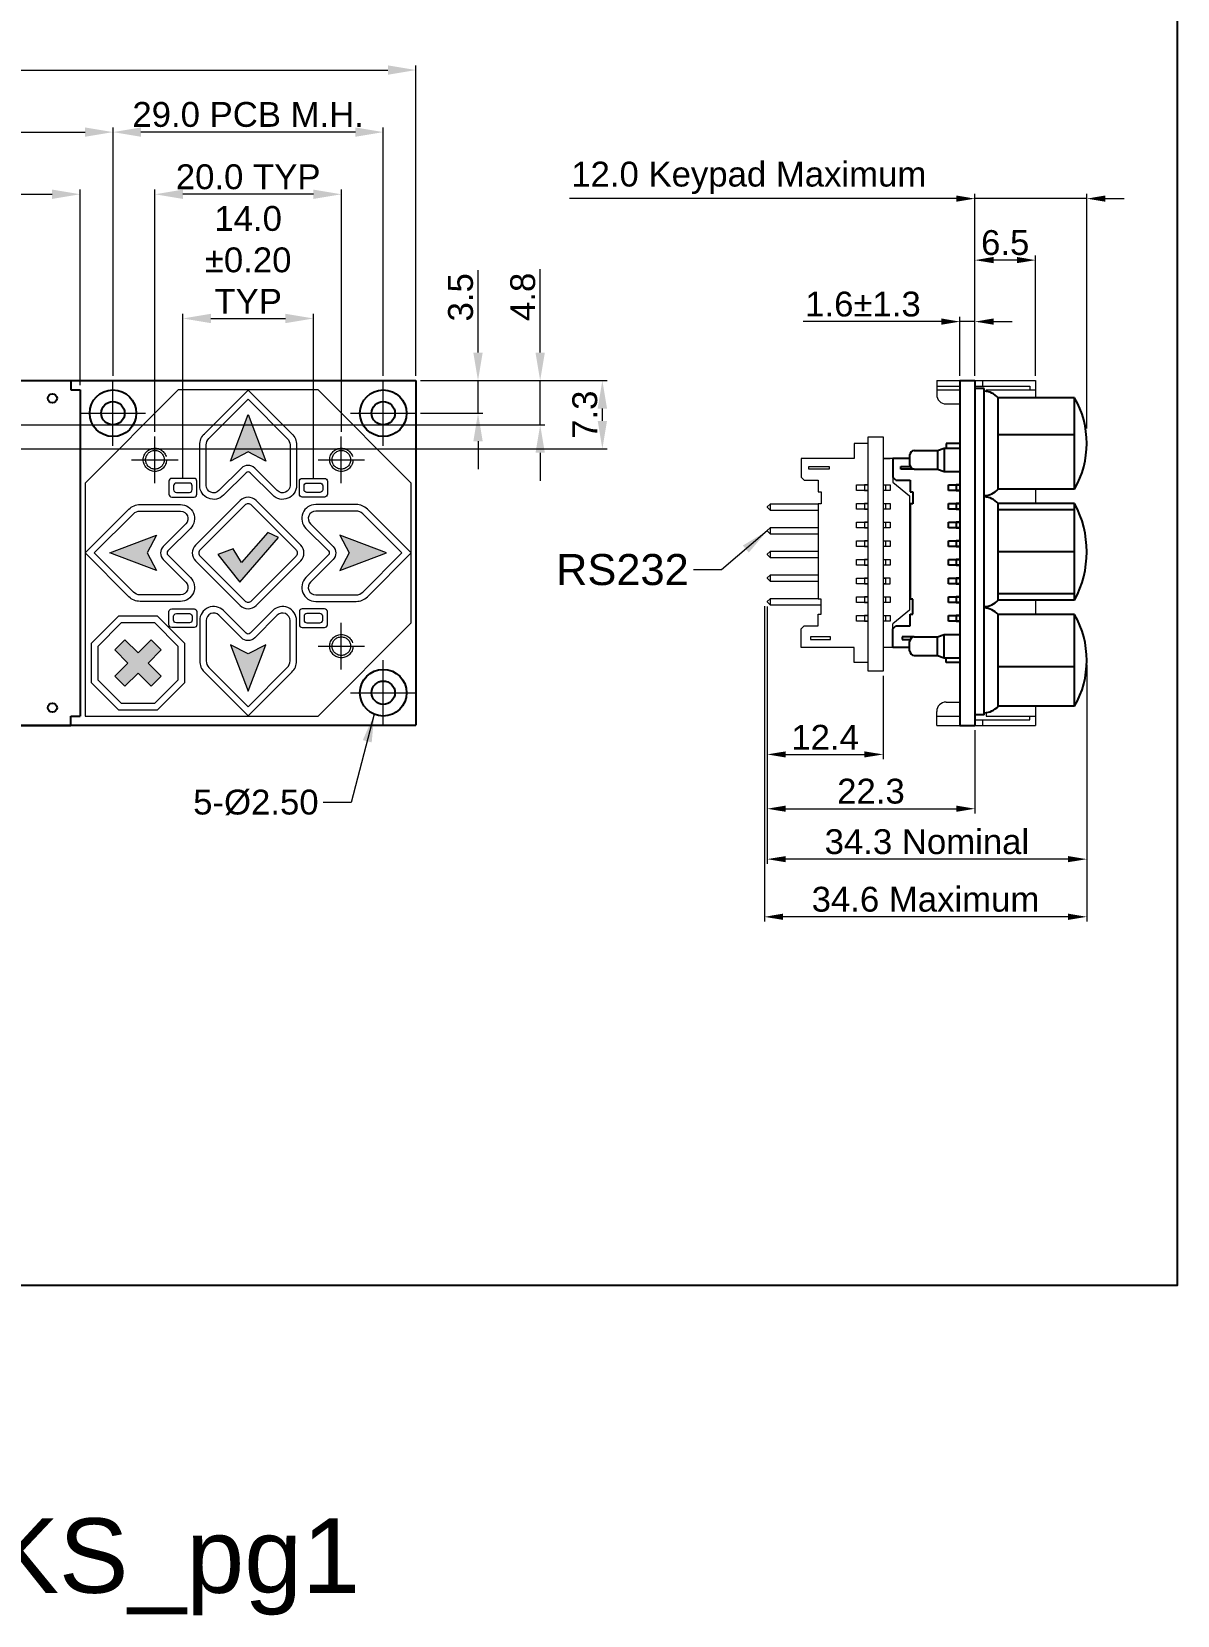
# Model space of a CAD drawing. Extents: x 365 to 1637, y -92 to 444.
# Drawn here: x 853.3 to 976.2, y -90.8 to 79.2 of the extents above; entities that cross this region are included whole.
import ezdxf

# ---------------------------------------------------------------- set-up
doc = ezdxf.new("R2010")
doc.units = 0
doc.linetypes.add('CENTER2', pattern=[28.575, 19.05, -3.175, 3.175, -3.175])
doc.linetypes.add('DASHED', pattern=[0.75, 0.5, -0.25])
doc.layers.get('0').update_dxf_attribs({"linetype": 'CONTINUOUS'})
doc.layers.get('DEFPOINTS').update_dxf_attribs({"color": 252, "linetype": 'CONTINUOUS'})
for name, color, linetype, lineweight in [('-Dim_mm', 5, 'CONTINUOUS', 13), ('-Text', 7, 'CONTINUOUS', 9), ('BEZEL', 7, 'CONTINUOUS', 18), ('CENTER', 1, 'CENTER2', 9), ('FBSCAB', 1, 'CONTINUOUS', 15), ('Thin', 7, 'CONTINUOUS', 0)]:
    doc.layers.add(name, color=color, linetype=linetype, lineweight=lineweight)
for name, color, linetype in [('BZL', 7, 'CONTINUOUS'), ('KEYPAD', 253, 'CONTINUOUS'), ('OBJ', 7, 'CONTINUOUS'), ('PCB', 94, 'CONTINUOUS')]:
    doc.layers.add(name, color=color, linetype=linetype)
doc.layers.add('VIEWPORT', color=8, linetype='CONTINUOUS', plot=False)
doc.styles.get("Standard").update_dxf_attribs({"font": 'arial.ttf'})
doc.styles.add('STYLE1', font='arial.ttf')
doc.dimstyles.new('10x LO_mm', dxfattribs={"dimtxt": 2.6666, "dimasz": 2, "dimexe": 0.5, "dimexo": 0.5, "dimgap": 0.5, "dimtad": 1, "dimlfac": 0.1, "dimzin": 4, "dimdsep": 46, "dimtxsty": 'STYLE1', "dimcen": -2.5, "dimclrd": 256, "dimclre": 256, "dimclrt": 256, "dimadec": 0, "dimazin": 0, "dimtp": 0.5, "dimtm": 0.5, "dimtfac": 1, "dimtmove": 0, "dimatfit": 1, "dimfxl": 0, "dimtolj": 1, "dimtzin": 0, "dimlwd": -1, "dimlwe": -1, "dimarcsym": 0})
doc.dimstyles.new('Cfontz_mm', dxfattribs={"dimtxt": 2, "dimasz": 2, "dimexe": 0.5, "dimexo": 0.5, "dimgap": 0.5, "dimtad": 1, "dimzin": 4, "dimdsep": 46, "dimtxsty": 'STYLE1', "dimcen": 2.5, "dimclrd": 256, "dimclre": 256, "dimclrt": 256, "dimadec": 0, "dimazin": 0, "dimtp": 0.5, "dimtm": 0.5, "dimtfac": 1, "dimtmove": 0, "dimatfit": 1, "dimfxl": 0, "dimtolj": 1, "dimtzin": 0, "dimlwd": -1, "dimlwe": -1, "dimarcsym": 0})
doc.dimstyles.new('LO_mm', dxfattribs={"dimtxt": 2.6666, "dimasz": 3, "dimexe": 0.5, "dimexo": 0.5, "dimgap": 0.5, "dimtad": 1, "dimzin": 4, "dimdsep": 46, "dimtxsty": 'STYLE1', "dimcen": -2.5, "dimclrd": 256, "dimclre": 256, "dimclrt": 256, "dimadec": 0, "dimazin": 0, "dimtp": 0.5, "dimtm": 0.5, "dimtfac": 1, "dimtmove": 0, "dimatfit": 1, "dimfxl": 0, "dimtolj": 1, "dimtzin": 0, "dimlwd": -1, "dimlwe": -1, "dimarcsym": 0})

# ---------------------------------------------------------------- blocks, each defined once
blk = doc.blocks.new('bezel')
at = {"layer": 'BZL'}
for p, q in [((444.83, 180.65), (444.83, 145.65)), ((445.83, 180.65), (444.83, 180.65)), ((445.83, 181.65), (542.78, 181.65)), ((445.83, 181.65), (445.83, 180.65)), ((542.78, 181.65), (542.78, 180.65)), ((542.78, 180.65), (543.78, 180.65)), ((543.78, 180.65), (543.78, 145.65)), ((535.8, 180.15), (452.8, 180.15)), ((535.8, 179.35), (452.8, 179.35)), ((535.8, 146.95), (452.8, 146.95)), ((444.83, 145.65), (445.83, 145.65)), ((445.83, 144.65), (445.83, 145.65)), ((445.83, 144.65), (542.78, 144.65)), ((535.8, 146.15), (452.8, 146.15)), ((542.78, 144.65), (542.78, 145.65)), ((542.78, 145.65), (543.78, 145.65))]:
    blk.add_line(p, q, dxfattribs=at)
for centre in [(447.8, 179.75), (540.8, 179.75), (447.8, 146.55), (540.8, 146.55)]:
    blk.add_circle(centre, 0.5, dxfattribs=at)
for centre, start, end in [((452.8, 179.75), 90, 270), ((535.8, 179.75), 270, 90), ((452.8, 146.55), 90, 270), ((535.8, 146.55), 270, 90)]:
    blk.add_arc(centre, 0.4, start, end, dxfattribs=at)
at = {"layer": 'BZL', "linetype": 'ByBlock'}
blk.add_point((444.83, 179.29), dxfattribs=at)
blk = doc.blocks.new('*D108')
at = {"layer": '-Dim_mm', "transparency": 16777216}
for p, q in [((759.55, 41.23), (759.55, 62.23)), ((762.55, 61.73), (855.5, 61.73)), ((858.5, 41.23), (858.5, 62.23))]:
    blk.add_line(p, q, dxfattribs=at)
for points in [[(762.55, 62.23), (762.55, 61.23), (759.55, 61.73)], [(855.5, 62.23), (855.5, 61.23), (858.5, 61.73)]]:
    blk.add_solid(points, dxfattribs=at)
at = {"layer": 'DEFPOINTS', "color": 0, "transparency": 16777216}
for p in [(858.5, 61.73), (759.55, 40.73), (858.5, 40.73)]:
    blk.add_point(p, dxfattribs=at)
at = {"layer": '-Dim_mm', "transparency": 16777216, "insert": (809.03, 63.59), "char_height": 2.6666, "attachment_point": 5, "style": 'STYLE1'}
blk.add_mtext('\\A1;99.0 Bezel', dxfattribs=at)
blk = doc.blocks.new('*D109')
at = {"layer": '-Dim_mm', "transparency": 16777216}
for p, q in [((756.03, 42.23), (756.03, 68.9)), ((759.03, 68.4), (859.03, 68.4)), ((862.03, 42.23), (862.03, 68.9))]:
    blk.add_line(p, q, dxfattribs=at)
for points in [[(759.03, 68.9), (759.03, 67.9), (756.03, 68.4)], [(859.03, 68.9), (859.03, 67.9), (862.03, 68.4)]]:
    blk.add_solid(points, dxfattribs=at)
at = {"layer": 'DEFPOINTS', "color": 0, "transparency": 16777216}
for p in [(862.03, 68.4), (756.03, 41.73), (862.03, 41.73)]:
    blk.add_point(p, dxfattribs=at)
at = {"layer": '-Dim_mm', "transparency": 16777216, "insert": (809.03, 70.65), "char_height": 2.6666, "attachment_point": 5, "style": 'STYLE1'}
blk.add_mtext('\\A1;106.0 PCB Mounting Holes', dxfattribs=at)
blk = doc.blocks.new('*D110')
at = {"layer": '-Dim_mm', "transparency": 16777216}
for p, q in [((752.53, 42.23), (752.53, 75.56)), ((755.53, 75.06), (891.53, 75.06)), ((894.53, 42.23), (894.53, 75.56))]:
    blk.add_line(p, q, dxfattribs=at)
for points in [[(755.53, 75.56), (755.53, 74.56), (752.53, 75.06)], [(891.53, 75.56), (891.53, 74.56), (894.53, 75.06)]]:
    blk.add_solid(points, dxfattribs=at)
at = {"layer": 'DEFPOINTS', "color": 0, "transparency": 16777216}
for p in [(894.53, 75.06), (752.53, 41.73), (894.53, 41.73)]:
    blk.add_point(p, dxfattribs=at)
at = {"layer": '-Dim_mm', "transparency": 16777216, "insert": (823.53, 77.31), "char_height": 2.6666, "attachment_point": 5, "style": 'STYLE1'}
blk.add_mtext('\\A1;142.0 Overall (PCB)', dxfattribs=at)
blk = doc.blocks.new('*D111')
at = {"layer": '-Dim_mm', "transparency": 16777216}
for p, q in [((862.03, 42.23), (862.03, 68.9)), ((888.03, 68.4), (865.03, 68.4)), ((891.03, 42.23), (891.03, 68.9))]:
    blk.add_line(p, q, dxfattribs=at)
for points in [[(865.03, 68.9), (865.03, 67.9), (862.03, 68.4)], [(888.03, 68.9), (888.03, 67.9), (891.03, 68.4)]]:
    blk.add_solid(points, dxfattribs=at)
at = {"layer": 'DEFPOINTS', "color": 0, "transparency": 16777216}
for p in [(862.03, 68.4), (862.03, 41.73), (891.03, 41.73)]:
    blk.add_point(p, dxfattribs=at)
at = {"layer": '-Dim_mm', "transparency": 16777216, "insert": (876.53, 70.28), "char_height": 2.6666, "attachment_point": 5, "style": 'STYLE1'}
blk.add_mtext('\\A1;29.0 PCB M.H.', dxfattribs=at)
blk = doc.blocks.new('*D112')
at = {"layer": '-Dim_mm', "transparency": 16777216}
for p, q in [((866.53, 36.23), (866.53, 62.23)), ((883.53, 61.73), (869.53, 61.73)), ((886.53, 36.23), (886.53, 62.23))]:
    blk.add_line(p, q, dxfattribs=at)
for points in [[(869.53, 62.23), (869.53, 61.23), (866.53, 61.73)], [(883.53, 62.23), (883.53, 61.23), (886.53, 61.73)]]:
    blk.add_solid(points, dxfattribs=at)
at = {"layer": 'DEFPOINTS', "color": 0, "transparency": 16777216}
for p in [(866.53, 61.73), (866.53, 35.73), (886.53, 35.73)]:
    blk.add_point(p, dxfattribs=at)
at = {"layer": '-Dim_mm', "transparency": 16777216, "insert": (876.53, 63.59), "char_height": 2.6666, "attachment_point": 5, "style": 'STYLE1'}
blk.add_mtext('\\A1;20.0 TYP ', dxfattribs=at)
blk = doc.blocks.new('*D113')
at = {"layer": '-Dim_mm', "transparency": 16777216}
for p, q in [((901.19, 44.73), (901.19, 53.6)), ((895.03, 41.73), (901.69, 41.73)), ((901.19, 38.23), (901.19, 41.73)), ((895.03, 38.23), (901.69, 38.23)), ((901.19, 35.23), (901.19, 32.23))]:
    blk.add_line(p, q, dxfattribs=at)
for points in [[(900.69, 44.73), (901.69, 44.73), (901.19, 41.73)], [(900.69, 35.23), (901.69, 35.23), (901.19, 38.23)]]:
    blk.add_solid(points, dxfattribs=at)
at = {"layer": 'DEFPOINTS', "color": 0, "transparency": 16777216}
for p in [(894.53, 41.73), (901.19, 41.73), (894.53, 38.23)]:
    blk.add_point(p, dxfattribs=at)
at = {"layer": '-Dim_mm', "transparency": 16777216, "insert": (899.33, 50.67), "char_height": 2.667, "attachment_point": 5, "rotation": 90, "style": 'STYLE1'}
blk.add_mtext('\\A1;3.5', dxfattribs=at)
blk = doc.blocks.new('*D114')
at = {"layer": '-Dim_mm', "transparency": 16777216}
for p, q in [((907.86, 44.73), (907.86, 53.7)), ((895.03, 41.73), (908.36, 41.73)), ((907.86, 36.98), (907.86, 41.73)), ((850, 36.98), (908.36, 36.98)), ((907.86, 33.98), (907.86, 30.98))]:
    blk.add_line(p, q, dxfattribs=at)
for points in [[(907.36, 44.73), (908.36, 44.73), (907.86, 41.73)], [(907.36, 33.98), (908.36, 33.98), (907.86, 36.98)]]:
    blk.add_solid(points, dxfattribs=at)
at = {"layer": 'DEFPOINTS', "color": 0, "transparency": 16777216}
for p in [(894.53, 41.73), (907.86, 41.73), (849.5, 36.98)]:
    blk.add_point(p, dxfattribs=at)
at = {"layer": '-Dim_mm', "transparency": 16777216, "insert": (906, 50.72), "char_height": 2.667, "attachment_point": 5, "rotation": 90, "style": 'STYLE1'}
blk.add_mtext('\\A1;4.8', dxfattribs=at)
blk = doc.blocks.new('*D115')
at = {"layer": '-Dim_mm', "transparency": 16777216}
for p, q in [((895.03, 41.73), (915.03, 41.73)), ((914.53, 37.41), (914.53, 38.73)), ((848.5, 34.41), (915.03, 34.41))]:
    blk.add_line(p, q, dxfattribs=at)
for points in [[(914.03, 38.73), (915.03, 38.73), (914.53, 41.73)], [(914.03, 37.41), (915.03, 37.41), (914.53, 34.41)]]:
    blk.add_solid(points, dxfattribs=at)
at = {"layer": 'DEFPOINTS', "color": 0, "transparency": 16777216}
for p in [(894.53, 41.73), (914.53, 41.73), (848, 34.41)]:
    blk.add_point(p, dxfattribs=at)
at = {"layer": '-Dim_mm', "transparency": 16777216, "insert": (912.66, 38.07), "char_height": 2.667, "attachment_point": 5, "rotation": 90, "style": 'STYLE1'}
blk.add_mtext('\\A1;7.3', dxfattribs=at)
blk = doc.blocks.new('*D99')
at = {"layer": '-Dim_mm', "transparency": 16777216}
for p, q in [((869.53, 31.23), (869.53, 48.9)), ((872.53, 48.4), (880.53, 48.4)), ((883.53, 31.23), (883.53, 48.9))]:
    blk.add_line(p, q, dxfattribs=at)
for points in [[(872.53, 48.9), (872.53, 47.9), (869.53, 48.4)], [(880.53, 48.9), (880.53, 47.9), (883.53, 48.4)]]:
    blk.add_solid(points, dxfattribs=at)
at = {"layer": 'DEFPOINTS', "color": 0, "transparency": 16777216}
for p in [(883.53, 48.4), (869.53, 30.73), (883.53, 30.73)]:
    blk.add_point(p, dxfattribs=at)
at = {"layer": '-Dim_mm', "transparency": 16777216, "insert": (876.53, 54.69), "char_height": 2.667, "attachment_point": 5, "style": 'STYLE1'}
blk.add_mtext('\\A1;14.0\\P%%P0.20\\PTYP', dxfattribs=at)
blk = doc.blocks.new('KEYPADSIDEVIEW-KT')
at = {"layer": 'BEZEL'}
for p, q in [((-2.5, 37), (-2.5, 35.5)), ((-2.5, 37), (8.1, 37)), ((-2.5, 36.4), (0, 36.4)), ((-2.5, 36), (0, 36)), ((1.6, 36.4), (7.5, 36.4)), ((2.4, 37), (2.4, 36.4)), ((2.8, 36), (8.1, 36)), ((2.8, 36), (2.8, 35.85)), ((7.5, 36.4), (7.5, 36)), ((8.1, 37), (8.1, 35.17)), ((-1.5, 34.5), (0, 34.5)), ((8.1, 25.36), (8.1, 23.82)), ((8.1, 13.45), (8.1, 11.91)), ((-1.5, 2.5), (0, 2.5)), ((8.1, 2.05), (8.1, 0)), ((-2.5, 0), (-2.5, 1.5)), ((-2.5, 1), (0, 1)), ((-2.5, 0), (8.1, 0)), ((1.6, 0.6), (7.5, 0.6)), ((2.4, 0.6), (2.4, 0)), ((2.8, 1.36), (2.8, 1)), ((2.8, 1), (8.1, 1)), ((7.5, 0.6), (7.5, 1))]:
    blk.add_line(p, q, dxfattribs=at)
for centre, start, end in [((-1.5, 35.5), 180, 270), ((-1.5, 1.5), 90, 180)]:
    blk.add_arc(centre, 1, start, end, dxfattribs=at)
at = {"layer": 'BZL'}
for p, q in [((0, 37), (1.6, 37)), ((2.8, 24.68), (2.8, 24.51)), ((2.8, 12.76), (2.8, 12.59))]:
    blk.add_line(p, q, dxfattribs=at)
at = {"layer": 'KEYPAD', "linetype": 'Continuous'}
for p, q in [((2.6, 36.14), (1.6, 36.14)), ((2.6, 1.14), (2.6, 36.14)), ((4.1, 25.36), (4.1, 35.17)), ((4.1, 13.45), (4.1, 23.82)), ((4.1, 2.05), (4.1, 11.91)), ((2.6, 1.14), (1.6, 1.14))]:
    blk.add_line(p, q, dxfattribs=at)
at = {"layer": 'KEYPAD'}
for p, q in [((12.3, 35.17), (4.1, 35.17)), ((4.1, 25.36), (4.1, 35.17)), ((12.3, 25.36), (12.3, 35.17)), ((12.3, 31.2), (4.1, 31.2)), ((-5.4, 29), (-5.4, 28)), ((-4.9, 29.5), (-2.4, 29.5)), ((-2.4, 29.5), (-1.7, 29.75)), ((-2.4, 29.5), (-2.4, 27.5)), ((-1.7, 29.75), (-1.7, 27.25)), ((-1.7, 29.75), (0, 29.75)), ((-4.9, 27.5), (-2.4, 27.5)), ((-2.4, 27.5), (-1.7, 27.25)), ((-1.7, 27.25), (0, 27.25)), ((12.3, 25.36), (4.1, 25.36)), ((12.3, 23.82), (4.1, 23.82)), ((4.1, 13.45), (4.1, 23.82)), ((12.3, 13.45), (12.3, 23.82)), ((12.3, 23.13), (4.1, 23.13)), ((12.3, 18.63), (4.1, 18.63)), ((12.3, 14.13), (4.1, 14.13)), ((12.3, 13.45), (4.1, 13.45)), ((4.1, 2.05), (4.1, 11.91)), ((12.3, 11.91), (4.1, 11.91)), ((12.3, 2.05), (12.3, 11.91)), ((-5.4, 8), (-5.4, 9)), ((-4.9, 9.5), (-2.4, 9.5)), ((-2.4, 9.5), (-1.7, 9.75)), ((-2.4, 7.5), (-2.4, 9.5)), ((-1.7, 9.75), (0, 9.75)), ((-1.7, 7.25), (-1.7, 9.75)), ((-4.9, 7.5), (-2.4, 7.5)), ((-2.4, 7.5), (-1.7, 7.25)), ((-1.7, 7.25), (0, 7.25)), ((12.3, 6.29), (4.1, 6.29)), ((12.3, 2.05), (4.1, 2.05))]:
    blk.add_line(p, q, dxfattribs=at)
at = {"layer": 'KEYPAD', "color": 7}
for p, q in [((0, 30.25), (-1.5, 30.25)), ((-1.5, 30.25), (-1.5, 29.75)), ((-5.4, 28.65), (-7.2, 28.65)), ((-7.2, 28.65), (-7.2, 26.63)), ((-7.2, 28.65), (-7.2, 27.8)), ((-5.4, 28.65), (-7.2, 28.65)), ((-7.2, 28.65), (-7.2, 26.63)), ((-7.2, 28.65), (-7.2, 27.8)), ((-6.35, 27.8), (-5.36, 27.8)), ((-6.35, 27.5), (-6.35, 27.8)), ((-6.35, 27.8), (-5.36, 27.8)), ((-6.35, 27.5), (-6.35, 27.8)), ((-4.9, 27.5), (-6.35, 27.5)), ((-4.9, 27.5), (-6.35, 27.5)), ((-6.87, 26.3), (-7.2, 26.63)), ((-6.87, 26.3), (-7.2, 26.63)), ((-6.87, 26.3), (-5.35, 26.3)), ((-6.87, 26.3), (-5.35, 26.3)), ((-5.35, 26.3), (-5.35, 25.05)), ((-5.35, 26.3), (-5.35, 25.05)), ((-1.25, 25.2), (-1.25, 25.8)), ((-1.25, 25.8), (0, 25.8)), ((0, 25.8), (-0.4, 25.8)), ((-0.4, 25.8), (-0.4, 25.2)), ((-5.35, 25.05), (-5.05, 25.05)), ((-5.35, 25.05), (-5.05, 25.05)), ((-5.05, 25.05), (-5.05, 23.77)), ((-5.05, 25.05), (-5.05, 23.77)), ((0, 25.2), (-1.25, 25.2)), ((-1.25, 23.2), (-1.25, 23.8)), ((-1.25, 23.8), (0, 23.8)), ((-0.4, 25.2), (0, 25.2)), ((0, 23.8), (-0.4, 23.8)), ((-0.4, 23.8), (-0.4, 23.2)), ((-5.35, 23.77), (-5.35, 13.53)), ((-5.05, 23.77), (-5.35, 23.77)), ((-5.35, 23.77), (-5.35, 13.53)), ((-5.05, 23.77), (-5.35, 23.77)), ((0, 23.2), (-1.25, 23.2)), ((-0.4, 23.2), (0, 23.2)), ((-1.25, 21.2), (-1.25, 21.8)), ((-1.25, 21.8), (0, 21.8)), ((0, 21.2), (-1.25, 21.2)), ((0, 21.8), (-0.4, 21.8)), ((-0.4, 21.8), (-0.4, 21.2)), ((-0.4, 21.2), (0, 21.2)), ((-1.25, 19.2), (-1.25, 19.8)), ((-1.25, 19.8), (0, 19.8)), ((0, 19.2), (-1.25, 19.2)), ((0, 19.8), (-0.4, 19.8)), ((-0.4, 19.8), (-0.4, 19.2)), ((-0.4, 19.2), (0, 19.2)), ((-1.25, 17.2), (-1.25, 17.8)), ((-1.25, 17.8), (0, 17.8)), ((0, 17.2), (-1.25, 17.2)), ((0, 17.8), (-0.4, 17.8)), ((-0.4, 17.8), (-0.4, 17.2)), ((-0.4, 17.2), (0, 17.2)), ((-1.25, 15.2), (-1.25, 15.8)), ((-1.25, 15.8), (0, 15.8)), ((0, 15.8), (-0.4, 15.8)), ((-0.4, 15.8), (-0.4, 15.2)), ((0, 15.2), (-1.25, 15.2)), ((-1.25, 13.2), (-1.25, 13.8)), ((-1.25, 13.8), (0, 13.8)), ((-0.4, 15.2), (0, 15.2)), ((0, 13.8), (-0.4, 13.8)), ((-0.4, 13.8), (-0.4, 13.2)), ((-5.05, 13.53), (-5.35, 13.53)), ((-5.05, 13.53), (-5.35, 13.53)), ((-5.35, 10.7), (-5.35, 11.95)), ((-5.35, 11.95), (-5.05, 11.95)), ((-5.35, 10.7), (-5.35, 11.95)), ((-5.35, 11.95), (-5.05, 11.95)), ((-5.05, 13.23), (-5.05, 13.53)), ((-5.05, 13.23), (-5.05, 13.53)), ((-5.05, 11.95), (-5.05, 13.23)), ((-5.05, 11.95), (-5.05, 13.23)), ((0, 13.2), (-1.25, 13.2)), ((-0.4, 13.2), (0, 13.2)), ((-7.2, 10.37), (-6.87, 10.7)), ((-7.2, 10.37), (-6.87, 10.7)), ((-7.2, 8.35), (-7.2, 10.37)), ((-7.2, 8.35), (-7.2, 10.37)), ((-6.87, 10.7), (-5.35, 10.7)), ((-6.87, 10.7), (-5.35, 10.7)), ((-1.25, 11.2), (-1.25, 11.8)), ((-1.25, 11.8), (0, 11.8)), ((0, 11.2), (-1.25, 11.2)), ((0, 11.8), (-0.4, 11.8)), ((-0.4, 11.8), (-0.4, 11.2)), ((-0.4, 11.2), (0, 11.2)), ((-7.2, 8.35), (-7.2, 9.2)), ((-7.2, 8.35), (-7.2, 9.2)), ((-4.9, 9.5), (-6.2, 9.5)), ((-6.2, 9.5), (-6.2, 9.2)), ((-4.9, 9.5), (-6.2, 9.5)), ((-6.2, 9.5), (-6.2, 9.2)), ((-6.2, 9.2), (-5.32, 9.2)), ((-6.2, 9.2), (-5.32, 9.2)), ((-5.4, 8.35), (-7.2, 8.35)), ((-5.4, 8.35), (-7.2, 8.35)), ((-1.5, 6.75), (-1.5, 7.25)), ((0, 6.75), (-1.5, 6.75))]:
    blk.add_line(p, q, dxfattribs=at)
at = {"layer": 'KEYPAD'}
for centre, radius, start, end in [((2.55, 33.8), 2.06, 41.3394, 88.6268), ((3.71, 30.27), 9.89, 330.2932, 29.7068), ((-4.9, 29), 0.5, 90, 180), ((-4.9, 28), 0.5, 180, 270), ((2.55, 26.73), 2.06, 271.3732, 318.6606), ((2.55, 22.46), 2.06, 41.3394, 88.6268), ((2.59, 18.63), 11.01, 331.8715, 28.1285), ((2.55, 14.81), 2.06, 271.3732, 318.6606), ((2.55, 10.54), 2.06, 41.3394, 88.6268), ((3.6, 6.98), 10, 330.4521, 29.5479), ((-4.9, 9), 0.5, 90, 180), ((-4.9, 8), 0.5, 180, 270), ((2.55, 3.41), 2.06, 271.3732, 318.6606)]:
    blk.add_arc(centre, radius, start, end, dxfattribs=at)
at = {"layer": 'PCB'}
for p, q in [((0, 37), (0, 0)), ((1.6, 37), (1.6, 0)), ((0, 0), (1.6, 0))]:
    blk.add_line(p, q, dxfattribs=at)
blk = doc.blocks.new('RS232-KS')
at = {"layer": 'FBSCAB', "color": 94, "linetype": 'Continuous', "lineweight": 0}
for p, q in [((-23.45, -12.81), (-23.45, 12.34)), ((-23.45, 12.34), (-21.85, 12.34)), ((-21.85, 12.34), (-21.85, -12.81)), ((-21.85, -12.81), (-23.45, -12.81))]:
    blk.add_line(p, q, dxfattribs=at)
at = {"layer": 'FBSCAB', "color": 7, "linetype": 'Continuous', "lineweight": 0}
for p, q in [((-24.95, 11.61), (-24.95, 10.01)), ((-23.45, 11.61), (-24.95, 11.61)), ((-30.65, 10.01), (-30.65, 9.16)), ((-30.65, 10.01), (-30.65, 7.99)), ((-24.95, 10.01), (-30.65, 10.01)), ((-29.8, 8.86), (-29.8, 9.16)), ((-29.8, 9.16), (-27.65, 9.16)), ((-27.65, 8.86), (-29.8, 8.86)), ((-27.65, 9.16), (-27.65, 8.86)), ((-20.8, 10.01), (-21.85, 10.01)), ((-21.85, 10.01), (-21.6, 10.01)), ((-21.6, 10.01), (-21.1, 10.01)), ((-20.8, 10.01), (-20.8, 7.47)), ((-30.32, 7.66), (-30.65, 7.99)), ((-30.32, 7.66), (-28.8, 7.66)), ((-28.8, 7.66), (-28.8, 6.41)), ((-24.7, 7.16), (-23.45, 7.16)), ((-24.7, 6.56), (-24.7, 7.16)), ((-23.85, 7.16), (-23.85, 6.56)), ((-23.45, 7.16), (-23.85, 7.16)), ((-21.85, 7.16), (-21.6, 7.16)), ((-21.85, 7.16), (-21.1, 7.16)), ((-21.6, 7.16), (-21.6, 6.56)), ((-21.1, 7.16), (-21.1, 6.56)), ((-20.8, 7.47), (-19, 6.01)), ((-28.8, 6.41), (-28.5, 6.41)), ((-28.5, 5.13), (-28.8, 5.13)), ((-28.8, 5.13), (-28.8, -5.11)), ((-28.5, 6.41), (-28.5, 5.13)), ((-23.45, 6.56), (-24.7, 6.56)), ((-24.7, 5.16), (-23.45, 5.16)), ((-24.7, 4.56), (-24.7, 5.16)), ((-23.85, 6.56), (-23.45, 6.56)), ((-23.85, 5.16), (-23.85, 4.56)), ((-23.45, 5.16), (-23.85, 5.16)), ((-21.6, 6.56), (-21.85, 6.56)), ((-21.1, 6.56), (-21.85, 6.56)), ((-21.85, 5.16), (-21.6, 5.16)), ((-21.85, 5.16), (-21.1, 5.16)), ((-21.6, 5.16), (-21.6, 4.56)), ((-21.1, 5.16), (-21.1, 4.56)), ((-19, 6.01), (-19, -6.29)), ((-23.45, 4.56), (-24.7, 4.56)), ((-23.85, 4.56), (-23.45, 4.56)), ((-21.6, 4.56), (-21.85, 4.56)), ((-21.1, 4.56), (-21.85, 4.56)), ((-24.7, 3.16), (-23.45, 3.16)), ((-24.7, 2.56), (-24.7, 3.16)), ((-23.45, 2.56), (-24.7, 2.56)), ((-23.85, 3.16), (-23.85, 2.56)), ((-23.45, 3.16), (-23.85, 3.16)), ((-23.85, 2.56), (-23.45, 2.56)), ((-21.85, 3.16), (-21.1, 3.16)), ((-21.85, 3.16), (-21.6, 3.16)), ((-21.1, 2.56), (-21.85, 2.56)), ((-21.6, 2.56), (-21.85, 2.56)), ((-21.6, 3.16), (-21.6, 2.56)), ((-21.1, 3.16), (-21.1, 2.56)), ((-24.7, 1.16), (-23.45, 1.16)), ((-24.7, 0.56), (-24.7, 1.16)), ((-23.45, 0.56), (-24.7, 0.56)), ((-23.85, 1.16), (-23.85, 0.56)), ((-23.45, 1.16), (-23.85, 1.16)), ((-23.85, 0.56), (-23.45, 0.56)), ((-21.85, 1.16), (-21.1, 1.16)), ((-21.85, 1.16), (-21.6, 1.16)), ((-21.1, 0.56), (-21.85, 0.56)), ((-21.6, 0.56), (-21.85, 0.56)), ((-21.6, 1.16), (-21.6, 0.56)), ((-21.1, 1.16), (-21.1, 0.56)), ((-24.7, -0.84), (-23.45, -0.84)), ((-24.7, -1.44), (-24.7, -0.84)), ((-23.45, -1.44), (-24.7, -1.44)), ((-23.85, -0.84), (-23.85, -1.44)), ((-23.45, -0.84), (-23.85, -0.84)), ((-23.85, -1.44), (-23.45, -1.44)), ((-21.85, -0.84), (-21.1, -0.84)), ((-21.85, -0.84), (-21.6, -0.84)), ((-21.1, -1.44), (-21.85, -1.44)), ((-21.6, -1.44), (-21.85, -1.44)), ((-21.6, -0.84), (-21.6, -1.44)), ((-21.1, -0.84), (-21.1, -1.44)), ((-24.7, -2.84), (-23.45, -2.84)), ((-24.7, -3.44), (-24.7, -2.84)), ((-23.85, -2.84), (-23.85, -3.44)), ((-23.45, -2.84), (-23.85, -2.84)), ((-21.1, -2.84), (-21.85, -2.84)), ((-21.85, -2.84), (-21.6, -2.84)), ((-21.6, -2.84), (-21.6, -3.44)), ((-21.1, -3.44), (-21.1, -2.84)), ((-23.45, -3.44), (-24.7, -3.44)), ((-24.7, -4.84), (-23.45, -4.84)), ((-24.7, -5.44), (-24.7, -4.84)), ((-23.85, -3.44), (-23.45, -3.44)), ((-23.85, -4.84), (-23.85, -5.44)), ((-23.45, -4.84), (-23.85, -4.84)), ((-21.85, -3.44), (-21.1, -3.44)), ((-21.6, -3.44), (-21.85, -3.44)), ((-21.85, -4.84), (-21.1, -4.84)), ((-21.85, -4.84), (-21.6, -4.84)), ((-21.6, -4.84), (-21.6, -5.44)), ((-21.1, -4.84), (-21.1, -5.44)), ((-28.5, -5.11), (-28.8, -5.11)), ((-28.8, -6.69), (-28.5, -6.69)), ((-28.8, -7.94), (-28.8, -6.69)), ((-28.5, -5.41), (-28.5, -5.11)), ((-28.5, -6.69), (-28.5, -5.41)), ((-23.45, -5.44), (-24.7, -5.44)), ((-23.85, -5.44), (-23.45, -5.44)), ((-21.1, -5.44), (-21.85, -5.44)), ((-21.6, -5.44), (-21.85, -5.44)), ((-19, -6.29), (-20.8, -7.75)), ((-30.65, -8.27), (-30.32, -7.94)), ((-30.65, -10.29), (-30.65, -8.27)), ((-30.32, -7.94), (-28.8, -7.94)), ((-24.7, -6.84), (-23.45, -6.84)), ((-24.7, -7.44), (-24.7, -6.84)), ((-23.45, -7.44), (-24.7, -7.44)), ((-23.85, -6.84), (-23.85, -7.44)), ((-23.45, -6.84), (-23.85, -6.84)), ((-23.85, -7.44), (-23.45, -7.44)), ((-21.85, -6.84), (-21.1, -6.84)), ((-21.85, -6.84), (-21.6, -6.84)), ((-21.1, -7.44), (-21.85, -7.44)), ((-21.6, -7.44), (-21.85, -7.44)), ((-21.6, -6.84), (-21.6, -7.44)), ((-21.1, -6.84), (-21.1, -7.44)), ((-20.8, -10.29), (-20.8, -7.75)), ((-30.65, -10.29), (-30.65, -9.44)), ((-29.65, -9.14), (-29.65, -9.44)), ((-27.5, -9.14), (-29.65, -9.14)), ((-29.65, -9.44), (-27.5, -9.44)), ((-27.5, -9.44), (-27.5, -9.14)), ((-24.95, -10.29), (-30.65, -10.29)), ((-24.95, -11.89), (-24.95, -10.29)), ((-23.45, -11.89), (-24.95, -11.89)), ((-20.8, -10.29), (-21.85, -10.29))]:
    blk.add_line(p, q, dxfattribs=at)
at = {"layer": 'FBSCAB', "lineweight": 0}
for p, q in [((-33.98, 5.11), (-34.29, 4.8)), ((-28.8, 5.11), (-33.98, 5.11)), ((-33.98, 5.11), (-33.98, 4.46)), ((-34.29, 4.8), (-34.29, 4.77)), ((-34.29, 4.77), (-33.98, 4.46)), ((-33.98, 4.46), (-28.8, 4.46)), ((-33.98, 2.57), (-34.29, 2.26)), ((-34.29, 2.26), (-34.29, 2.23)), ((-34.29, 2.23), (-33.98, 1.92)), ((-28.8, 2.57), (-33.98, 2.57)), ((-33.98, 2.57), (-33.98, 1.92)), ((-33.98, 1.92), (-28.8, 1.92)), ((-33.98, 0.03), (-34.29, -0.28)), ((-28.8, 0.03), (-33.98, 0.03)), ((-33.98, 0.03), (-33.98, -0.62)), ((-34.29, -0.28), (-34.29, -0.31)), ((-34.29, -0.31), (-33.98, -0.62)), ((-33.98, -0.62), (-28.8, -0.62)), ((-34.29, -2.82), (-33.98, -2.51)), ((-34.29, -2.82), (-34.29, -2.85)), ((-34.29, -2.85), (-33.98, -3.16)), ((-28.8, -2.51), (-33.98, -2.51)), ((-33.98, -2.51), (-33.98, -3.16)), ((-33.98, -3.16), (-28.8, -3.16)), ((-33.98, -5.05), (-34.29, -5.36)), ((-28.8, -5.05), (-33.98, -5.05)), ((-33.98, -5.05), (-33.98, -5.7)), ((-34.29, -5.36), (-34.29, -5.39)), ((-34.29, -5.39), (-33.98, -5.7)), ((-33.98, -5.7), (-28.5, -5.7))]:
    blk.add_line(p, q, dxfattribs=at)
at = {"layer": 'PCB'}
blk.add_line((-13.6, -18.64), (-12, -18.64), dxfattribs=at)
blk.add_blockref('KEYPADSIDEVIEW-KT', (-13.6, -18.64))
blk = doc.blocks.new('*D132')
at = {"layer": '-Dim_mm', "transparency": 16777216}
for p, q in [((932.21, 17.48), (932.21, -4.72)), ((954.5, 4.23), (954.5, -4.72)), ((934.21, -4.22), (952.5, -4.22))]:
    blk.add_line(p, q, dxfattribs=at)
for points in [[(934.21, -3.88), (934.21, -4.55), (932.21, -4.22)], [(952.5, -3.88), (952.5, -4.55), (954.5, -4.22)]]:
    blk.add_solid(points, dxfattribs=at)
at = {"layer": 'DEFPOINTS', "color": 0, "transparency": 16777216}
for p in [(932.21, 17.98), (954.5, 4.73), (954.5, -4.22)]:
    blk.add_point(p, dxfattribs=at)
at = {"layer": '-Dim_mm', "transparency": 16777216, "insert": (943.35, -2.35), "char_height": 2.667, "attachment_point": 5, "style": 'STYLE1'}
blk.add_mtext('\\A1;22.3', dxfattribs=at)
blk = doc.blocks.new('*D133')
at = {"layer": '-Dim_mm', "transparency": 16777216}
for p, q in [((950.9, 48.06), (936.07, 48.06)), ((952.9, 42.23), (952.9, 48.56)), ((954.5, 48.06), (952.9, 48.06)), ((954.5, 42.23), (954.5, 48.56)), ((956.5, 48.06), (958.5, 48.06))]:
    blk.add_line(p, q, dxfattribs=at)
for points in [[(950.9, 48.4), (950.9, 47.73), (952.9, 48.06)], [(956.5, 48.4), (956.5, 47.73), (954.5, 48.06)]]:
    blk.add_solid(points, dxfattribs=at)
at = {"layer": 'DEFPOINTS', "color": 0, "transparency": 16777216}
for p in [(952.9, 48.06), (952.9, 41.73), (954.5, 41.73)]:
    blk.add_point(p, dxfattribs=at)
at = {"layer": '-Dim_mm', "transparency": 16777216, "insert": (942.49, 49.93), "char_height": 2.6666, "attachment_point": 5, "style": 'STYLE1'}
blk.add_mtext('\\A1;1.6%%P1.3', dxfattribs=at)
blk = doc.blocks.new('*D134')
at = {"layer": '-Dim_mm', "transparency": 16777216}
for p, q in [((954.5, 42.23), (954.5, 55.16)), ((959, 54.66), (956.5, 54.66)), ((961, 42.23), (961, 55.16))]:
    blk.add_line(p, q, dxfattribs=at)
for points in [[(956.5, 55), (956.5, 54.33), (954.5, 54.66)], [(959, 55), (959, 54.33), (961, 54.66)]]:
    blk.add_solid(points, dxfattribs=at)
at = {"layer": 'DEFPOINTS', "color": 0, "transparency": 16777216}
for p in [(954.5, 54.66), (954.5, 41.73), (961, 41.73)]:
    blk.add_point(p, dxfattribs=at)
at = {"layer": '-Dim_mm', "transparency": 16777216, "insert": (957.75, 56.53), "char_height": 2.667, "attachment_point": 5, "style": 'STYLE1'}
blk.add_mtext('\\A1;6.5', dxfattribs=at)
blk = doc.blocks.new('*D135')
at = {"layer": '-Dim_mm', "transparency": 16777216}
for p, q in [((952.5, 61.26), (911.01, 61.26)), ((954.5, 42.23), (954.5, 61.76)), ((966.5, 61.26), (954.5, 61.26)), ((966.5, 36.58), (966.5, 61.76)), ((968.5, 61.26), (970.5, 61.26))]:
    blk.add_line(p, q, dxfattribs=at)
for points in [[(952.5, 61.6), (952.5, 60.93), (954.5, 61.26)], [(968.5, 61.6), (968.5, 60.93), (966.5, 61.26)]]:
    blk.add_solid(points, dxfattribs=at)
at = {"layer": 'DEFPOINTS', "color": 0, "transparency": 16777216}
for p in [(966.5, 61.26), (954.5, 41.73), (966.5, 36.08)]:
    blk.add_point(p, dxfattribs=at)
at = {"layer": '-Dim_mm', "transparency": 16777216, "insert": (930.24, 63.49), "char_height": 2.6666, "attachment_point": 5, "style": 'STYLE1'}
blk.add_mtext('\\A1;12.0 Keypad Maximum', dxfattribs=at)
blk = doc.blocks.new('*D136')
at = {"layer": '-Dim_mm', "transparency": 16777216}
for p, q in [((931.91, 17.51), (931.91, -16.32)), ((966.5, 11.21), (966.5, -16.32)), ((964.5, -15.82), (933.91, -15.82))]:
    blk.add_line(p, q, dxfattribs=at)
for points in [[(933.91, -15.48), (933.91, -16.15), (931.91, -15.82)], [(964.5, -15.48), (964.5, -16.15), (966.5, -15.82)]]:
    blk.add_solid(points, dxfattribs=at)
at = {"layer": 'DEFPOINTS', "color": 0, "transparency": 16777216}
for p in [(931.91, 18.01), (966.5, 11.71), (931.91, -15.82)]:
    blk.add_point(p, dxfattribs=at)
at = {"layer": '-Dim_mm', "transparency": 16777216, "insert": (949.2, -13.95), "char_height": 2.6666, "attachment_point": 5, "style": 'STYLE1'}
blk.add_mtext('\\A1;34.6 Maximum', dxfattribs=at)
blk = doc.blocks.new('*D139')
at = {"layer": '-Dim_mm', "transparency": 16777216}
for p, q in [((932.21, 17.48), (932.21, 1.11)), ((944.65, 10.06), (944.65, 1.11)), ((934.21, 1.61), (942.65, 1.61))]:
    blk.add_line(p, q, dxfattribs=at)
for points in [[(934.21, 1.94), (934.21, 1.28), (932.21, 1.61)], [(942.65, 1.94), (942.65, 1.28), (944.65, 1.61)]]:
    blk.add_solid(points, dxfattribs=at)
at = {"layer": 'DEFPOINTS', "color": 0, "transparency": 16777216}
for p in [(932.21, 17.98), (944.65, 10.56), (944.65, 1.61)]:
    blk.add_point(p, dxfattribs=at)
at = {"layer": '-Dim_mm', "transparency": 16777216, "insert": (938.43, 3.45), "char_height": 2.667, "attachment_point": 5, "style": 'STYLE1'}
blk.add_mtext('\\A1;12.4', dxfattribs=at)
blk = doc.blocks.new('*D196')
at = {"layer": '-Dim_mm', "transparency": 16777216}
for p, q in [((932.21, 17.48), (932.21, -10.13)), ((966.5, 11.21), (966.5, -10.13)), ((964.5, -9.63), (934.21, -9.63))]:
    blk.add_line(p, q, dxfattribs=at)
for points in [[(934.21, -9.3), (934.21, -9.96), (932.21, -9.63)], [(964.5, -9.3), (964.5, -9.96), (966.5, -9.63)]]:
    blk.add_solid(points, dxfattribs=at)
at = {"layer": 'DEFPOINTS', "color": 0, "transparency": 16777216}
for p in [(932.21, 17.98), (966.5, 11.71), (932.21, -9.63)]:
    blk.add_point(p, dxfattribs=at)
at = {"layer": '-Dim_mm', "transparency": 16777216, "insert": (949.35, -7.77), "char_height": 2.6666, "attachment_point": 5, "style": 'STYLE1'}
blk.add_mtext('\\A1;34.3 Nominal', dxfattribs=at)

msp = doc.modelspace()

# ---------------------------------------------------------------- hatches: boundary and pattern name
at = {"layer": 'Thin'}
for color, points in [(256, [(876.526, 34.075), (878.426, 33.075), (876.526, 38.075), (874.626, 33.075)]), (256, [(866.683, 25.132), (861.683, 23.232), (866.683, 21.332), (865.683, 23.232)]), (3, [(875.826, 22.217), (874.926, 23.68), (873.276, 23.08), (875.626, 20.08), (879.776, 24.88), (878.626, 25.43)]), (256, [(886.369, 25.132), (887.369, 23.232), (886.369, 21.332), (891.369, 23.232)]), (1, [(864.712, 10.318), (866.112, 8.918), (867.212, 10.018), (865.812, 11.418), (867.212, 12.818), (866.112, 13.918), (864.712, 12.518), (863.312, 13.918), (862.212, 12.818), (863.612, 11.418), (862.212, 10.018), (863.312, 8.918)]), (256, [(874.626, 13.389), (876.526, 8.389), (878.426, 13.389), (876.526, 12.389)])]:
    msp.add_hatch(color=color, dxfattribs=at).paths.add_polyline_path(points)

# ---------------------------------------------------------------- linework, layer by layer
at = {"layer": 'CENTER'}
for p, q in [((862.026, 34.732), (862.026, 41.732)), ((891.026, 34.732), (891.026, 41.732)), ((858.526, 38.232), (865.526, 38.232)), ((887.526, 38.232), (894.526, 38.232)), ((866.526, 30.732), (866.526, 35.732)), ((886.526, 30.732), (886.526, 35.732)), ((864.026, 33.232), (869.026, 33.232)), ((884.026, 33.232), (889.026, 33.232)), ((886.526, 10.732), (886.526, 15.732)), ((884.026, 13.232), (889.026, 13.232)), ((891.026, 4.732), (891.026, 11.732)), ((887.526, 8.232), (894.526, 8.232))]:
    msp.add_line(p, q, dxfattribs=at)
at = {"layer": 'PCB'}
for p, q in [((752.526, 41.732), (894.526, 41.732)), ((894.526, 41.732), (894.526, 4.732)), ((752.526, 4.732), (894.526, 4.732))]:
    msp.add_line(p, q, dxfattribs=at)
for centre, radius in [((862.026, 38.232), 2.5), ((862.026, 38.232), 1.25), ((891.026, 38.232), 2.5), ((891.026, 38.232), 1.25), ((891.026, 8.232), 2.5), ((891.026, 8.232), 1.25)]:
    msp.add_circle(centre, radius, dxfattribs=at)
at = {"layer": 'Thin'}
for p, q in [((859.026, 30.732), (869.026, 40.732)), ((884.026, 40.732), (869.026, 40.732)), ((884.026, 40.732), (894.026, 30.732)), ((859.026, 30.732), (859.026, 5.732)), ((894.026, 15.732), (894.026, 30.732)), ((894.026, 15.732), (884.026, 5.732)), ((876.526, 12.389), (874.626, 13.389)), ((874.626, 13.389), (876.526, 8.389)), ((876.526, 8.389), (878.426, 13.389)), ((878.426, 13.389), (876.526, 12.389)), ((859.026, 5.732), (884.026, 5.732))]:
    msp.add_line(p, q, dxfattribs=at)
for points in [[(871.331, 34.822, -0.1989124), (871.829, 36.024), (876.526, 40.722), (881.224, 36.024, -0.1989124), (881.722, 34.822), (881.722, 30.484, -0.6681786), (879.161, 29.423), (876.739, 31.846, 0.4142136), (876.314, 31.846), (873.892, 29.423, -0.6681786), (871.331, 30.484)], [(872.031, 34.822, -0.1989124), (872.324, 35.529), (876.526, 39.732), (880.729, 35.529, -0.1989124), (881.022, 34.822), (881.022, 30.484, -0.6681786), (879.656, 29.918), (877.234, 32.341, 0.4142136), (875.819, 32.341), (873.397, 29.918, -0.6681786), (872.031, 30.484)], [(868.326, 29.232), (870.726, 29.232, 0.4142136), (871.026, 29.532), (871.026, 30.932, 0.4142136), (870.726, 31.232), (868.326, 31.232, 0.4142136), (868.026, 30.932), (868.026, 29.532, 0.4142136)], [(868.826, 29.732), (870.226, 29.732, 0.4142136), (870.526, 30.032), (870.526, 30.432, 0.4142136), (870.226, 30.732), (868.826, 30.732, 0.4142136), (868.526, 30.432), (868.526, 30.032, 0.4142136)], [(884.726, 29.232), (882.326, 29.232, -0.4142136), (882.026, 29.532), (882.026, 30.932, -0.4142136), (882.326, 31.232), (884.726, 31.232, -0.4142136), (885.026, 30.932), (885.026, 29.532, -0.4142136)], [(884.226, 29.732), (882.826, 29.732, -0.4142136), (882.526, 30.032), (882.526, 30.432, -0.4142136), (882.826, 30.732), (884.226, 30.732, -0.4142136), (884.526, 30.432), (884.526, 30.032, -0.4142136)], [(870.889, 22.383), (875.678, 17.595, 0.4142136), (877.375, 17.595), (882.164, 22.383, 0.4142136), (882.164, 24.08), (877.375, 28.869, 0.4142136), (875.678, 28.869), (870.889, 24.08, 0.4142136)], [(864.936, 18.036, -0.1989124), (863.734, 18.534), (859.037, 23.232), (863.734, 27.929, -0.1989124), (864.936, 28.427), (869.274, 28.427, -0.6681786), (870.335, 25.867), (867.912, 23.444, 0.4142136), (867.912, 23.02), (870.335, 20.597, -0.6681786), (869.274, 18.036)], [(864.936, 18.736, -0.1989124), (864.229, 19.029), (860.026, 23.232), (864.229, 27.434, -0.1989124), (864.936, 27.727), (869.274, 27.727, -0.6681786), (869.84, 26.362), (867.417, 23.939, 0.4142136), (867.417, 22.525), (869.84, 20.102, -0.6681786), (869.274, 18.736)], [(871.384, 22.878), (876.173, 18.09, 0.4142136), (876.88, 18.09), (881.669, 22.878, 0.4142136), (881.669, 23.585), (876.88, 28.374, 0.4142136), (876.173, 28.374), (871.384, 23.585, 0.4142136)], [(888.117, 18.036, 0.1989124), (889.319, 18.534), (894.016, 23.232), (889.319, 27.929, 0.1989124), (888.117, 28.427), (883.779, 28.427, 0.6681786), (882.718, 25.867), (885.141, 23.444, -0.4142136), (885.141, 23.02), (882.718, 20.597, 0.6681786), (883.779, 18.036)], [(888.117, 18.736, 0.1989124), (888.824, 19.029), (893.026, 23.232), (888.824, 27.434, 0.1989124), (888.117, 27.727), (883.779, 27.727, 0.6681786), (883.213, 26.362), (885.636, 23.939, -0.4142136), (885.636, 22.525), (883.213, 20.102, 0.6681786), (883.779, 18.736)], [(868.326, 17.232), (870.726, 17.232, -0.4142136), (871.026, 16.932), (871.026, 15.532, -0.4142136), (870.726, 15.232), (868.326, 15.232, -0.4142136), (868.026, 15.532), (868.026, 16.932, -0.4142136)], [(871.331, 11.641, 0.1989124), (871.829, 10.439), (876.526, 5.742), (881.224, 10.439, 0.1989124), (881.722, 11.641), (881.722, 15.979, 0.6681786), (879.161, 17.04), (876.739, 14.617, -0.4142136), (876.314, 14.617), (873.892, 17.04, 0.6681786), (871.331, 15.979)], [(884.726, 17.232), (882.326, 17.232, 0.4142136), (882.026, 16.932), (882.026, 15.532, 0.4142136), (882.326, 15.232), (884.726, 15.232, 0.4142136), (885.026, 15.532), (885.026, 16.932, 0.4142136)], [(868.826, 16.732), (870.226, 16.732, -0.4142136), (870.526, 16.432), (870.526, 16.032, -0.4142136), (870.226, 15.732), (868.826, 15.732, -0.4142136), (868.526, 16.032), (868.526, 16.432, -0.4142136)], [(872.031, 11.641, 0.1989124), (872.324, 10.934), (876.526, 6.732), (880.729, 10.934, 0.1989124), (881.022, 11.641), (881.022, 15.979, 0.6681786), (879.656, 16.545), (877.234, 14.122, -0.4142136), (875.819, 14.122), (873.397, 16.545, 0.6681786), (872.031, 15.979)], [(884.226, 16.732), (882.826, 16.732, 0.4142136), (882.526, 16.432), (882.526, 16.032, 0.4142136), (882.826, 15.732), (884.226, 15.732, 0.4142136), (884.526, 16.032), (884.526, 16.432, 0.4142136)]]:
    msp.add_lwpolyline(points, format="xyb", close=True, dxfattribs=at)
for points in [[(876.526, 34.075), (874.626, 33.075), (876.526, 38.075), (878.426, 33.075)], [(865.683, 23.232), (866.683, 21.332), (861.683, 23.232), (866.683, 25.132)], [(887.369, 23.232), (886.369, 21.332), (891.369, 23.232), (886.369, 25.132)], [(862.633, 16.438), (859.692, 13.497), (859.692, 9.338), (862.633, 6.398), (866.792, 6.398), (869.732, 9.338), (869.732, 13.497), (866.792, 16.438)], [(862.923, 15.738), (860.392, 13.207), (860.392, 9.628), (862.923, 7.098), (866.502, 7.098), (869.032, 9.628), (869.032, 13.207), (866.502, 15.738)]]:
    msp.add_lwpolyline(points, close=True, dxfattribs=at)
at = {"layer": 'Thin', "color": 3}
msp.add_lwpolyline([(875.826, 22.217), (874.926, 23.68), (873.276, 23.08), (875.626, 20.08), (879.776, 24.88), (878.626, 25.43)], close=True, dxfattribs=at)
at = {"layer": 'Thin', "color": 1}
msp.add_lwpolyline([(863.612, 11.418), (862.212, 12.818), (863.312, 13.918), (864.712, 12.518), (866.112, 13.918), (867.212, 12.818), (865.812, 11.418), (867.212, 10.018), (866.112, 8.918), (864.712, 10.318), (863.312, 8.918), (862.212, 10.018)], close=True, dxfattribs=at)
at = {"layer": 'Thin', "linetype": 'DASHED', "ltscale": 15}
for centre, radius in [((866.526, 33.232), 1.25), ((866.526, 33.232), 1), ((886.526, 33.232), 1.25), ((886.526, 33.232), 1), ((886.526, 13.232), 1.25), ((886.526, 13.232), 1)]:
    msp.add_circle(centre, radius, dxfattribs=at)
at = {"layer": 'VIEWPORT'}
msp.add_lwpolyline([(695.897, 164.321), (976.216, 164.321), (976.216, -55.375), (695.897, -55.375)], close=True, dxfattribs=at)

# ---------------------------------------------------------------- block references
at = {"layer": 'BEZEL'}
msp.add_blockref('bezel', (314.722, -139.922), dxfattribs=at)
at = {"layer": 'OBJ'}
msp.add_blockref('RS232-KS', (966.5, 23.367), dxfattribs=at)

# ---------------------------------------------------------------- texts
at = {"layer": '-Dim_mm', "insert": (884.089, -3.557), "char_height": 2.6666, "attachment_point": 6, "style": 'STYLE1'}
msp.add_mtext('\\A1;5-%%C2.50', dxfattribs=at)
at = {"layer": '-Text', "insert": (923.799, 21.429), "char_height": 3.3333, "attachment_point": 6, "style": 'STYLE1'}
msp.add_mtext('RS232', dxfattribs=at)
at = {"layer": 'DEFPOINTS', "insert": (836.057, -80.375), "char_height": 8, "width": 106.35222, "attachment_point": 2}
msp.add_mtext('CFA635-xxx-KS_pg1', dxfattribs=at)

# ---------------------------------------------------------------- dimensions: what is measured, and where the dimension line sits
at = {"layer": '-Dim_mm'}
for base, p1, p2, text, dimstyle, override, picture, middle in [((894.526, 75.065), (752.526, 41.732), (894.526, 41.732), '<> Overall (PCB)', 'LO_mm', {"dimdec": 1}, '*D110', (823.526, 77.314)), ((862.026, 68.398), (756.026, 41.732), (862.026, 41.732), '<> PCB Mounting Holes', 'LO_mm', {"dimdec": 1}, '*D109', (809.026, 70.646)), ((862.026, 68.398), (891.026, 41.732), (862.026, 41.732), '<> PCB M.H.', 'LO_mm', {"dimdec": 1}, '*D111', (876.526, 70.277)), ((858.501497875, 61.73143509), (759.551497875, 40.73163509), (858.501497875, 40.73163509), '<> Bezel', 'LO_mm', {"dimdec": 1}, '*D108', (809.026497875, 63.592929019)), ((883.526, 48.398), (869.526, 30.732), (883.526, 30.732), '<>\\P%%P0.20\\PTYP', 'LO_mm', {"dimdec": 1}, '*D99', (876.526, 54.687)), ((952.9, 48.064), (954.5, 41.732), (952.9, 41.732), '<>%%P1.3', 'Cfontz_mm', {"dimtxt": 2.6666, "dimdec": 1}, '*D133', (942.486, 49.927)), ((931.91, -15.816), (966.5, 11.709), (931.91, 18.006), '<> Maximum', 'Cfontz_mm', {"dimtxt": 2.6666, "dimdec": 1}, '*D136', (949.205, -13.953)), ((932.21, -9.631), (966.5, 11.709), (932.21, 17.976), '<> Nominal', 'Cfontz_mm', {"dimtxt": 2.6666, "dimdec": 1}, '*D196', (949.355, -7.769))]:
    dim = msp.add_linear_dim(base=base, p1=p1, p2=p2, text=text, dimstyle=dimstyle, override=override, dxfattribs=at)
    dim.commit()
    dim.dimension.update_dxf_attribs({"geometry": picture, "text_midpoint": middle})
for base, p1, p2, text, dimstyle, override, picture, middle in [((966.5, 61.264), (954.5, 41.732), (966.5, 36.08), '<> Keypad Maximum', 'Cfontz_mm', {"dimtxt": 2.6666, "dimdec": 1}, '*D135', (930.238, 61.264)), ((866.526, 61.731), (886.526, 35.732), (866.526, 35.732), '<> TYP ', 'LO_mm', {"dimdec": 1}, '*D112', (876.526, 61.731))]:
    dim = msp.add_linear_dim(base=base, p1=p1, p2=p2, text=text, dimstyle=dimstyle, override=override, dxfattribs=at)
    dim.commit()
    dim.dimension.update_dxf_attribs({"geometry": picture, "text_midpoint": middle, "dimtype": 160})
dim = msp.add_linear_dim(base=(954.5, 54.664), p1=(961, 41.732), p2=(954.5, 41.732), dimstyle='Cfontz_mm', override={"dimtxt": 2.6666, "dimdec": 1}, dxfattribs=at)
dim.commit()
dim.dimension.update_dxf_attribs({"geometry": '*D134', "text_midpoint": (957.75, 56.526)})
for base, p1, p2, picture, middle in [((907.859897875, 41.73163509), (849.501497875, 36.98163509), (894.526497875, 41.73163509), '*D114', (905.998403946, 50.715429292)), ((901.193, 41.732), (894.526, 38.232), (894.526, 41.732), '*D113', (899.331, 50.668)), ((914.526, 41.732), (848.001, 34.407), (894.526, 41.732), '*D115', (912.664, 38.069))]:
    dim = msp.add_linear_dim(base=base, p1=p1, p2=p2, angle=90, dimstyle='LO_mm', override={"dimdec": 1}, dxfattribs=at)
    dim.commit()
    dim.dimension.update_dxf_attribs({"geometry": picture, "text_midpoint": middle})
for base, p2, picture, middle in [((954.5, -4.216), (954.5, 4.732), '*D132', (943.355, -4.216)), ((944.65, 1.609), (944.65, 10.557), '*D139', (938.43, 1.609))]:
    dim = msp.add_linear_dim(base=base, p1=(932.21, 17.976), p2=p2, angle=180, dimstyle='Cfontz_mm', override={"dimtxt": 2.6666, "dimdec": 1}, dxfattribs=at)
    dim.commit()
    dim.dimension.update_dxf_attribs({"geometry": picture, "text_midpoint": middle, "dimtype": 160})

# ---------------------------------------------------------------- leaders
at = {"layer": '-Dim_mm', "annotation_type": 0, "has_hookline": 1, "hookline_direction": 1, "text_width": 13.127}
msp.add_leader([(890.064, 5.925), (887.589, -3.557), (884.589, -3.557)], dimstyle='LO_mm', override={"dimgap": 0.5, "dimtad": 0}, dxfattribs=at)
at = {"layer": '-Text', "annotation_type": 0, "has_hookline": 1, "hookline_direction": 1, "text_width": 13.627}
msp.add_leader([(932.21, 25.596), (927.299, 21.429), (924.299, 21.429)], dimstyle='10x LO_mm', override={"dimasz": 3, "dimgap": 0.5, "dimtad": 0}, dxfattribs=at)

doc.saveas('drawing.dxf')
